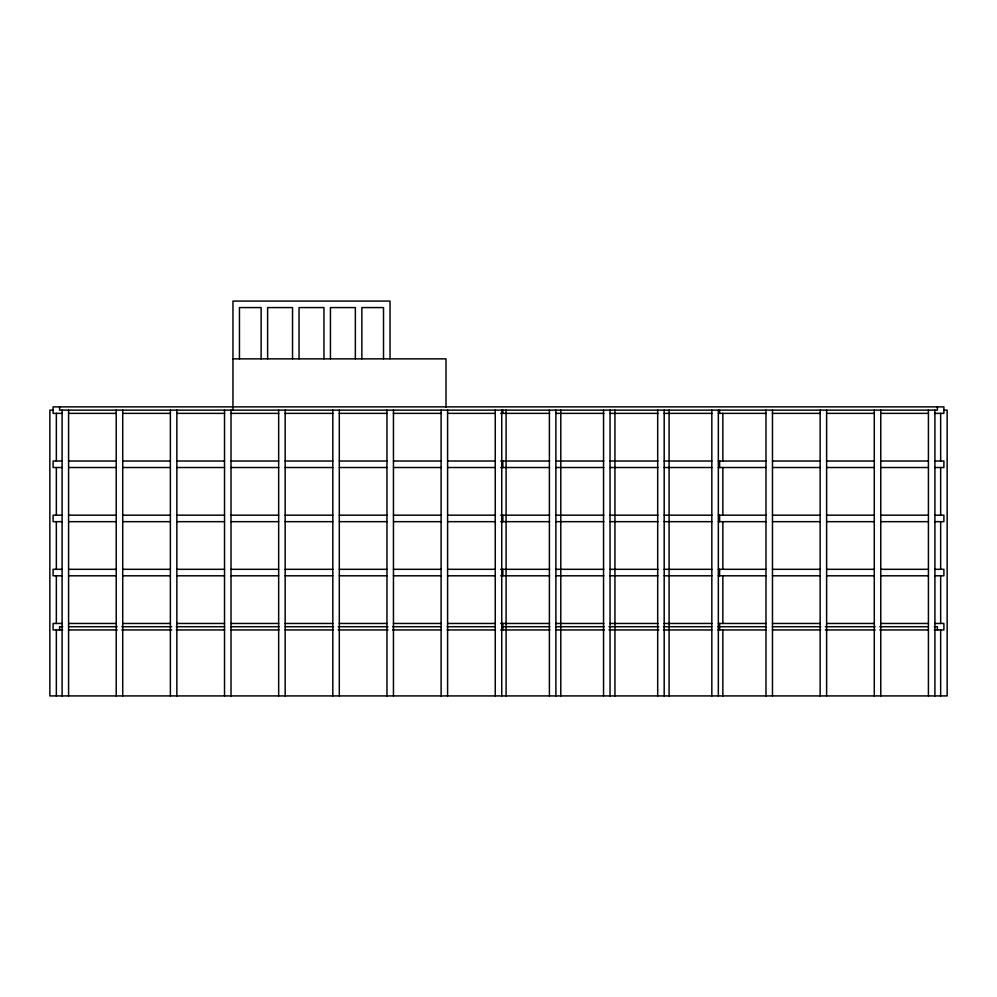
<?xml version="1.0" encoding="UTF-8"?>
<svg xmlns="http://www.w3.org/2000/svg" width="997" height="997" viewBox="0 0 997 997"><rect width="100%" height="100%" fill="white"/><g stroke="black" fill="none" stroke-linecap="round" stroke-linejoin="round"><path stroke-width="1.5" d="M232.962 358.858L446.008 358.858L446.008 407.013M53.103 410.128L49.85 410.128L49.85 695.918L947.15 695.918L947.15 410.128L943.897 410.128M62.088 413.369L53.103 413.369L53.103 406.876L943.897 406.876L943.897 413.369L934.912 413.369M68.581 413.369L116.225 413.369M122.718 413.369L170.375 413.369M176.868 413.369L224.524 413.369M231.017 413.369L278.661 413.369M285.167 413.369L332.811 413.369M339.304 413.369L386.961 413.369M393.454 413.369L441.11 413.369M447.603 413.369L495.247 413.369M500.668 413.369L549.621 413.369M555.89 413.369L603.833 413.369M610.039 413.369L657.97 413.369M664.189 413.369L711.833 413.369M718.339 413.369L765.983 413.369M772.476 413.369L820.132 413.369M826.625 413.369L874.282 413.369M880.775 413.369L928.419 413.369M62.088 461.025L53.103 461.025L53.103 467.518L62.088 467.518M68.581 461.025L116.225 461.025M122.718 461.025L170.375 461.025M176.868 461.025L224.524 461.025M231.017 461.025L278.661 461.025M285.167 461.025L332.811 461.025M339.304 461.025L386.961 461.025M393.454 461.025L441.11 461.025M447.603 461.025L495.247 461.025M500.668 461.025L549.621 461.025M555.89 461.025L603.833 461.025M610.039 461.025L657.97 461.025M664.189 461.025L711.833 461.025M718.339 461.025L765.983 461.025M772.476 461.025L820.132 461.025M826.625 461.025L874.282 461.025M880.775 461.025L928.419 461.025M934.912 461.025L943.897 461.025L943.897 467.518L934.912 467.518M68.581 467.518L116.225 467.518M122.718 467.518L170.375 467.518M176.868 467.518L224.524 467.518M231.017 467.518L278.661 467.518M285.167 467.518L332.811 467.518M339.304 467.518L386.961 467.518M393.454 467.518L441.11 467.518M447.603 467.518L495.247 467.518M500.668 467.518L549.621 467.518M555.89 467.518L603.833 467.518M610.039 467.518L657.97 467.518M664.189 467.518L711.833 467.518M718.339 467.518L765.983 467.518M772.476 467.518L820.132 467.518M826.625 467.518L874.282 467.518M880.775 467.518L928.419 467.518M62.088 515.175L53.103 515.175L53.103 521.668L62.088 521.668M68.581 515.175L116.225 515.175M122.718 515.175L170.375 515.175M176.868 515.175L224.524 515.175M231.017 515.175L278.661 515.175M285.167 515.175L332.811 515.175M339.304 515.175L386.961 515.175M393.454 515.175L441.11 515.175M447.603 515.175L495.247 515.175M500.668 515.175L549.621 515.175M555.89 515.175L603.833 515.175M610.039 515.175L657.97 515.175M664.189 515.175L711.833 515.175M718.339 515.175L765.983 515.175M772.476 515.175L820.132 515.175M826.625 515.175L874.282 515.175M880.775 515.175L928.419 515.175M934.912 515.175L943.897 515.175L943.897 521.668L934.912 521.668M68.581 521.668L116.225 521.668M122.718 521.668L170.375 521.668M176.868 521.668L224.524 521.668M231.017 521.668L278.661 521.668M285.167 521.668L332.811 521.668M339.304 521.668L386.961 521.668M393.454 521.668L441.11 521.668M447.603 521.668L495.247 521.668M500.668 521.668L549.621 521.668M555.89 521.668L603.833 521.668M610.039 521.668L657.97 521.668M664.189 521.668L711.833 521.668M718.339 521.668L765.983 521.668M772.476 521.668L820.132 521.668M826.625 521.668L874.282 521.668M880.775 521.668L928.419 521.668M62.088 569.312L53.103 569.312L53.103 575.805L62.088 575.805M68.581 569.312L116.225 569.312M122.718 569.312L170.375 569.312M176.868 569.312L224.524 569.312M231.017 569.312L278.661 569.312M285.167 569.312L332.811 569.312M339.304 569.312L386.961 569.312M393.454 569.312L441.11 569.312M447.603 569.312L495.247 569.312M500.668 569.312L549.621 569.312M555.89 569.312L603.833 569.312M610.039 569.312L657.97 569.312M664.189 569.312L711.833 569.312M718.339 569.312L765.983 569.312M772.476 569.312L820.132 569.312M826.625 569.312L874.282 569.312M880.775 569.312L928.419 569.312M934.912 569.312L943.897 569.312L943.897 575.805L934.912 575.805M68.581 575.805L116.225 575.805M122.718 575.805L170.375 575.805M176.868 575.805L224.524 575.805M231.017 575.805L278.661 575.805M285.167 575.805L332.811 575.805M339.304 575.805L386.961 575.805M393.454 575.805L441.11 575.805M447.603 575.805L495.247 575.805M500.668 575.805L549.621 575.805M555.89 575.805L603.833 575.805M610.039 575.805L657.97 575.805M664.189 575.805L711.833 575.805M718.339 575.805L765.983 575.805M772.476 575.805L820.132 575.805M826.625 575.805L874.282 575.805M880.775 575.805L928.419 575.805M62.088 623.461L53.103 623.461L53.103 629.954L62.711 629.954M68.581 623.461L116.225 623.461M122.718 623.461L170.375 623.461M176.868 623.461L224.524 623.461M231.017 623.461L278.661 623.461M285.167 623.461L332.811 623.461M339.304 623.461L386.961 623.461M393.454 623.461L441.11 623.461M447.603 623.461L495.247 623.461M500.668 623.461L549.621 623.461M555.89 623.461L603.833 623.461M610.039 623.461L657.97 623.461M664.189 623.461L711.833 623.461M718.339 623.461L765.983 623.461M772.476 623.461L820.132 623.461M826.625 623.461L874.282 623.461M880.775 623.461L928.419 623.461M934.912 623.461L943.897 623.461L943.897 629.954L934.289 629.954M62.711 626.714L59.596 626.714L59.596 629.954M68.93 626.714L117.185 626.714M121.846 626.714L171.658 626.714M176.319 626.714L224.574 626.714M230.793 626.714L279.048 626.714M285.267 626.714L333.521 626.714M338.195 626.714L387.995 626.714M392.668 626.714L440.911 626.714M447.142 626.714L495.384 626.714M501.616 626.714L549.858 626.714M556.089 626.714L604.332 626.714M609.005 626.714L658.805 626.714M663.479 626.714L711.733 626.714M717.952 626.714L766.207 626.714M772.426 626.714L820.681 626.714M825.342 626.714L875.154 626.714M879.815 626.714L928.07 626.714M934.289 626.714L937.404 626.714L937.404 629.954M68.581 629.954L117.185 629.954M121.846 629.954L171.658 629.954M176.319 629.954L224.574 629.954M230.793 629.954L279.048 629.954M285.167 629.954L333.521 629.954M338.195 629.954L387.995 629.954M392.668 629.954L441.11 629.954M447.142 629.954L495.384 629.954M500.668 629.954L549.858 629.954M555.89 629.954L604.332 629.954M609.005 629.954L658.805 629.954M663.479 629.954L711.833 629.954M717.952 629.954L766.207 629.954M772.426 629.954L820.681 629.954M825.342 629.954L875.154 629.954M879.815 629.954L928.419 629.954M940.657 413.369L940.657 461.025M940.657 467.518L940.657 515.175M940.657 521.668L940.657 569.312M940.657 575.805L940.657 623.461M940.657 629.954L940.657 695.918M937.404 406.876L937.404 410.128L59.596 410.128L59.596 406.876M934.912 410.128L934.912 695.918M928.419 410.128L928.419 695.918M880.775 410.128L880.775 695.918M874.282 410.128L874.282 695.918M826.625 410.128L826.625 695.918M820.132 410.128L820.132 695.918M772.476 410.128L772.476 695.918M765.983 410.128L765.983 695.918M722.85 413.369L722.85 461.025M722.85 467.518L722.85 515.175M722.85 521.668L722.85 569.312M722.85 575.805L722.85 623.461M722.85 629.954L722.85 695.918M719.597 410.128L719.597 413.369M719.597 461.025L719.597 467.518M719.597 515.175L719.597 521.668M719.597 569.312L719.597 575.805M719.597 623.461L719.597 629.954M718.339 410.128L718.339 695.918M711.833 410.128L711.833 695.918M669.074 410.128L669.074 695.918M664.189 410.128L664.189 695.918M657.696 410.128L657.696 695.918M614.937 410.128L614.937 695.918M610.039 410.128L610.039 695.918M603.546 410.128L603.546 695.918M560.788 410.128L560.788 695.918M555.89 410.128L555.89 695.918M549.397 410.128L549.397 695.918M506.09 410.128L506.09 695.918M502.837 410.128L502.837 413.369M502.837 461.025L502.837 467.518M502.837 515.175L502.837 521.668M502.837 569.312L502.837 575.805M502.837 623.461L502.837 629.954M501.753 410.128L501.753 695.918M495.247 410.128L495.247 695.918M447.603 410.128L447.603 695.918M441.11 410.128L441.11 695.918M393.454 410.128L393.454 695.918M390.026 358.721L390.026 301.082L232.962 301.082L232.962 410.128M386.961 410.128L386.961 695.918M383.521 358.858L383.521 307.575L361.861 307.575L361.861 358.858M355.356 358.858L355.356 307.575L330.443 307.575L330.443 358.858M339.304 410.128L339.304 695.918M332.811 410.128L332.811 695.918M323.95 358.858L323.95 307.575L299.038 307.575L299.038 358.858M292.532 358.858L292.532 307.575L267.62 307.575L267.62 358.858M285.167 410.128L285.167 695.918M278.661 410.128L278.661 695.918M261.127 358.858L261.127 307.575L239.454 307.575L239.454 358.858M231.017 410.128L231.017 695.918M224.524 410.128L224.524 695.918M176.868 410.128L176.868 695.918M170.375 410.128L170.375 695.918M122.718 410.128L122.718 695.918M116.225 410.128L116.225 695.918M68.581 410.128L68.581 695.918M62.088 410.128L62.088 695.918M56.343 413.369L56.343 461.025M56.343 467.518L56.343 515.175M56.343 521.668L56.343 569.312M56.343 575.805L56.343 623.461M56.343 629.954L56.343 695.918"/></g></svg>
